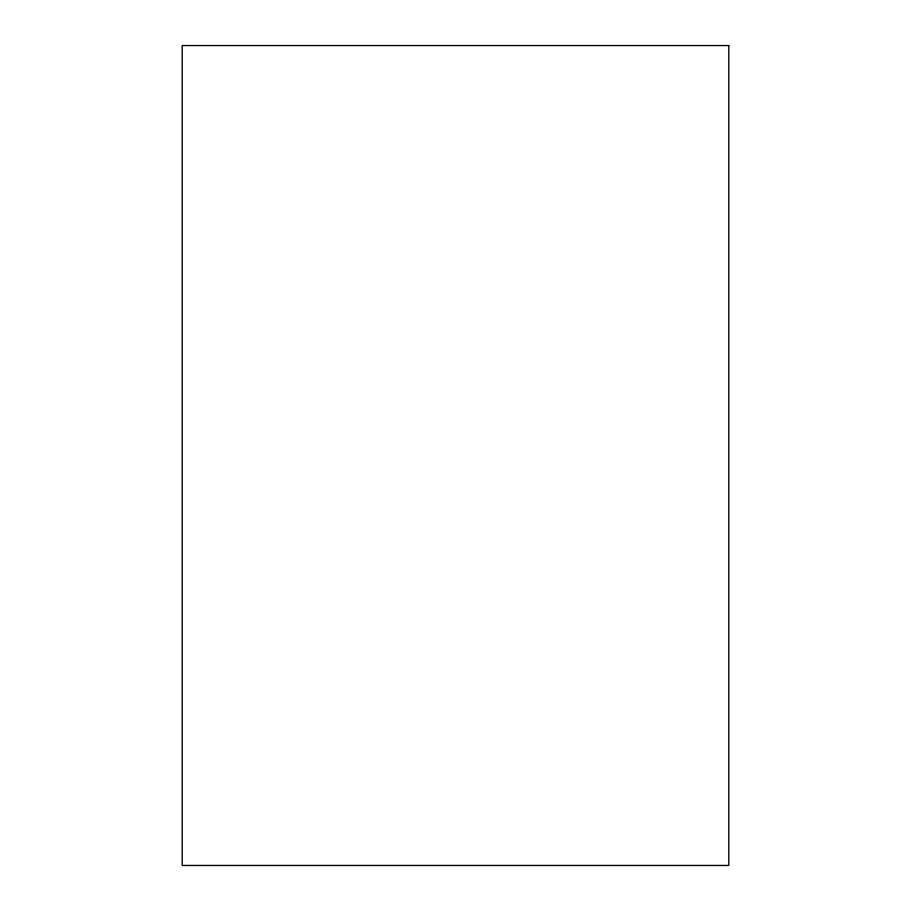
<?xml version="1.0" encoding="UTF-8"?>
<svg xmlns="http://www.w3.org/2000/svg" width="911" height="911" viewBox="0 0 911 911"><rect width="100%" height="100%" fill="white"/><g stroke="black" fill="none" stroke-linecap="round" stroke-linejoin="round"><path stroke-width="1.37" d="M728.8 45.55L182.2 45.55L182.2 865.45L728.8 865.45L728.8 45.55"/></g></svg>
